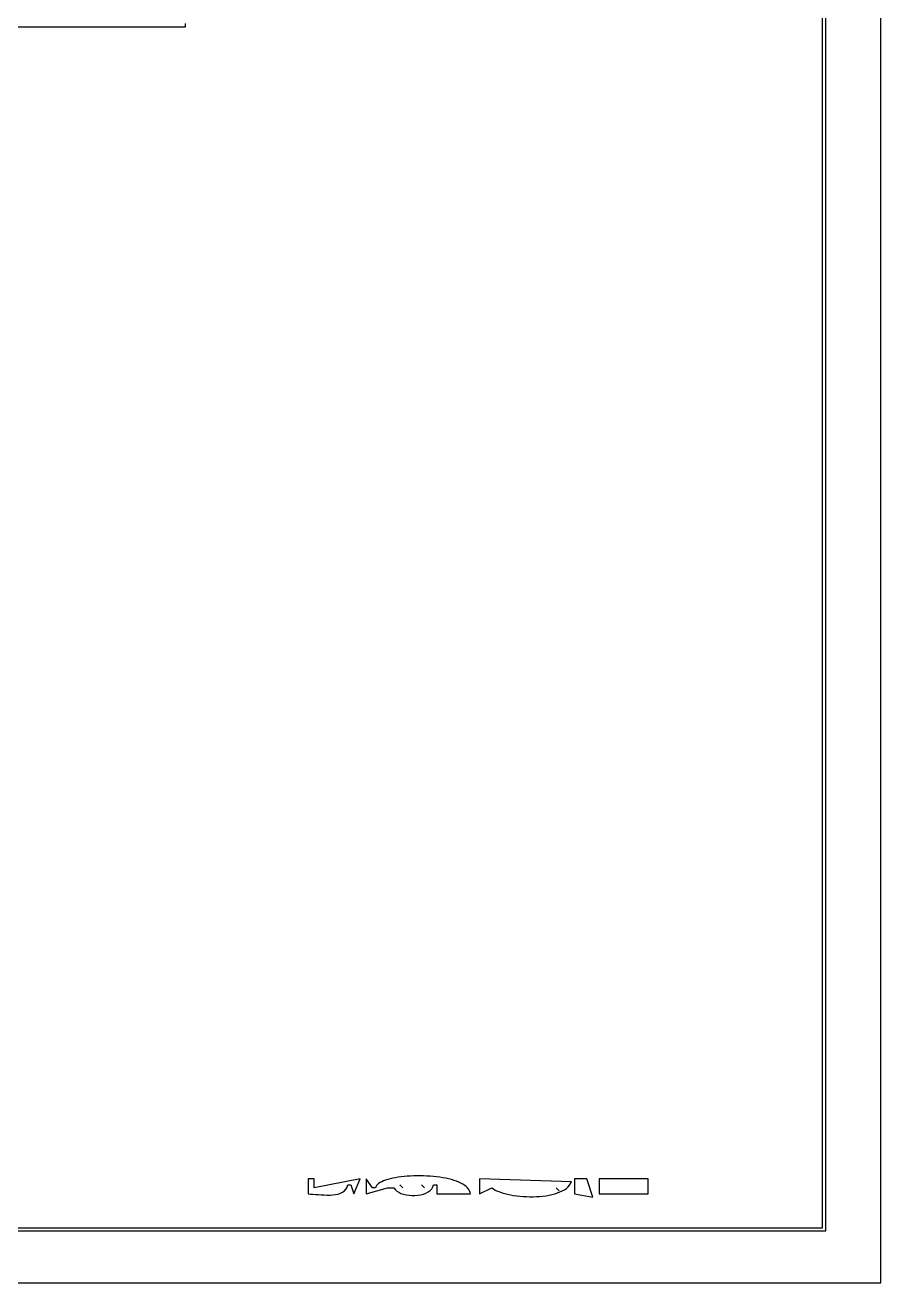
# Model space of a CAD drawing. Extents: x 0 to 1224, y 0 to 793.
# Drawn here: x 944.7 to 1224, y 0 to 410.5 of the extents above; entities that cross this region are included whole.
import ezdxf

# ---------------------------------------------------------------- set-up
doc = ezdxf.new("R2010")
doc.units = 0
doc.layers.add('C7', color=7, linetype='CONTINUOUS')

msp = doc.modelspace()

# ---------------------------------------------------------------- linework, layer by layer
at = {"layer": 'C7'}
for points in [[(0, 791), (0, 0), (1224, 0), (1224, 791), (0, 791)], [(36, 774), (36, 17), (1206, 17), (1206, 774), (36, 774)], [(37, 773), (37, 18), (1205, 18), (1205, 773), (37, 773)], [(936, 465), (936, 410), (997, 410), (997, 411)], [(1037, 34), (1037, 29), (1037.7606, 28.9825), (1038.5864, 28.9369), (1039.4643, 28.8739), (1040.3815, 28.8037), (1041.325, 28.7369), (1042.2819, 28.6838), (1043.2393, 28.655), (1044.1843, 28.6609), (1045.104, 28.7119), (1045.9855, 28.8186), (1046.8158, 28.9913), (1047.582, 29.2405), (1048.2712, 29.5766), (1048.8705, 30.0102), (1049.3671, 30.5517), (1049.7478, 31.2114), (1050, 32), (1051, 32), (1052, 29), (1054, 34), (1039, 31), (1039, 34), (1037, 34)], [(1056, 34), (1056, 29), (1063, 31), (1064, 31), (1065, 31), (1065.4072, 30.4502), (1065.9454, 29.9674), (1066.5969, 29.5524), (1067.3442, 29.206), (1068.1696, 28.9289), (1069.0555, 28.722), (1069.9844, 28.5861), (1070.9385, 28.5219), (1071.9005, 28.5302), (1072.8525, 28.6119), (1073.777, 28.7676), (1074.6564, 28.9983), (1075.4731, 29.3047), (1076.2095, 29.6876), (1076.848, 30.1478), (1077.371, 30.686), (1077.7608, 31.3032), (1078, 32), (1079, 32), (1079, 29), (1090, 29), (1089.9106, 29.5335), (1089.7283, 30.0404), (1089.4576, 30.5208), (1089.1031, 30.9749), (1088.6695, 31.403), (1088.1613, 31.8053), (1087.5831, 32.182), (1086.9395, 32.5334), (1086.2352, 32.8596), (1085.4747, 33.1609), (1084.6626, 33.4376), (1083.8035, 33.6897), (1082.9021, 33.9177), (1081.9628, 34.1216), (1080.9904, 34.3018), (1079.9894, 34.4584), (1078.9644, 34.5917), (1077.9201, 34.7019), (1076.861, 34.7892), (1075.7916, 34.8538), (1074.7167, 34.8961), (1073.6409, 34.9161), (1072.5686, 34.9141), (1071.5045, 34.8904), (1070.4533, 34.8451), (1069.4195, 34.7786), (1068.4077, 34.6909), (1067.4225, 34.5825), (1066.4685, 34.4533), (1065.5503, 34.3038), (1064.6726, 34.1341), (1063.8398, 33.9445), (1063.0567, 33.7351), (1062.3278, 33.5062), (1061.6577, 33.258), (1061.051, 32.9908), (1060.5123, 32.7047), (1060.0462, 32.4001), (1059.6573, 32.0771), (1059.3503, 31.7359), (1059.1296, 31.3768), (1059, 31), (1058, 31), (1056, 34)], [(1093, 34), (1093, 29), (1097, 31), (1097.5339, 30.6367), (1098.1457, 30.2946), (1098.8294, 29.9743), (1099.5791, 29.6767), (1100.3888, 29.4024), (1101.2525, 29.1523), (1102.1644, 28.9271), (1103.1184, 28.7277), (1104.1086, 28.5546), (1105.1291, 28.4089), (1106.1738, 28.2911), (1107.2369, 28.2021), (1108.3124, 28.1426), (1109.3943, 28.1134), (1110.4767, 28.1153), (1111.5535, 28.1491), (1112.619, 28.2155), (1113.6671, 28.3152), (1114.6918, 28.4491), (1115.6872, 28.618), (1116.6473, 28.8225), (1117.5663, 29.0635), (1118.4381, 29.3417), (1119.2567, 29.6579), (1120.0163, 30.0129), (1120.7109, 30.4074), (1121.3345, 30.8422), (1121.8811, 31.3181), (1122.3449, 31.8359), (1122.7198, 32.3962), (1123, 33), (1093, 34)], [(1124, 34), (1124, 29), (1130, 28), (1128, 34), (1124, 34)], [(1132, 34), (1132, 29), (1148, 29), (1148, 34), (1132, 34)], [(1067, 32), (1068, 31), (1067, 32)], [(1074, 32), (1075, 31), (1074, 32)], [(1118, 31), (1119, 30), (1118, 31)]]:
    msp.add_lwpolyline(points, dxfattribs=at)

doc.saveas('drawing.dxf')
